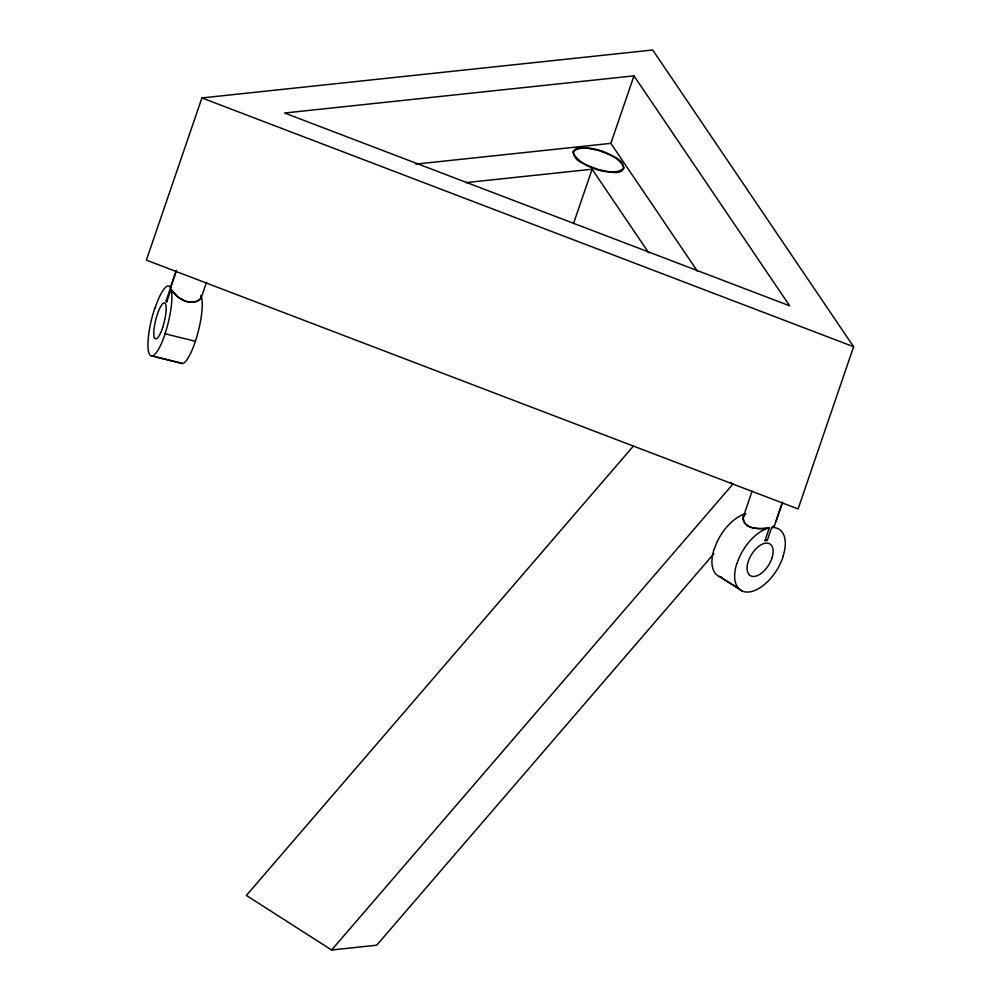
<?xml version="1.0" encoding="UTF-8"?>
<svg xmlns="http://www.w3.org/2000/svg" width="1000" height="1000" viewBox="0 0 1000 1000"><rect width="100%" height="100%" fill="white"/><g stroke="black" fill="none" stroke-linecap="round" stroke-linejoin="round"><path stroke-width="1.5" d="M782.55 502.113L774.112 526.788L771.637 527.675L767.337 540.237A16.188 5.487 19.1 0 1 766.85 540.35L765.013 540.5L769.287 528.013C760.212 529.325 742.138 529.712 743.388 516.562L752.1 491.15M774.137 526.675L771.637 527.675M743.075 517.888L744.438 514.888M176.438 270.238L166.275 300.425L166.762 301.85L171.062 289.275L177.525 296.675L185.4 301.238L190.725 302.25L195.662 301.688L199.838 299.6L201.4 296.775L200.588 299.125M201.912 97.938L146.375 260.138L798.088 508.938L853.625 346.75L652.725 50L201.912 97.938L853.625 346.75M171.238 285.438L176.088 271.262M200.613 296.212L200.888 295.438M200.688 298.663A15.5 6.088 -3.6 0 0 201.038 298.125L206.55 282.238M573.525 223.512L592.125 169.213L465.887 182.638M697.463 271.275L610.862 143.363L633.975 75.85L284.6 113.012L789.675 305.825L633.975 75.85M775.888 521.587L781.675 504.688M201.2 297.85L201.4 296.775A35.763 8.5 -76.1 0 1 195.362 341.275A35.763 8.413 -76.1 0 1 180.287 362.612M171.5 286.925L170.55 287.938M743.388 516.562L744.6 514.738M170.575 287.362L171.4 286.925M200.712 298.675L198.225 300.675M633.4 446.062L246.375 895.45L331.637 950L376.712 945.2L713.838 553.763M331.637 950L732.925 484.062L730.3 482.375M745.487 514.062L744.938 514.438L745.7 513.95M197.362 301.087C187.2 305.15 176.262 297.85 171.062 289.275A35.763 8.5 -76.1 0 1 165.025 333.775L195.387 341.312M769.287 528.013C760.325 528.888 745.462 530.237 743.037 518.825M415.75 164.112L610.862 143.363M586.075 148.05C568.575 144.512 570.825 159.388 584.25 163.837M610.9 172.013C628.4 175.55 626.15 160.662 612.725 156.213M586.65 148.1L598.438 150.45L610.037 154.85M610.325 171.95L598.538 169.6L586.938 165.2M151.775 355.887L182.113 363.375M155.562 356.887L179.5 362.8M610.575 155.113L612.188 155.938M586.4 164.938L584.788 164.125M719.362 576.35L742.075 590.788M721.4 577.725L737.613 588.05M592.125 169.213L648.675 252.75M166.575 301.488L166.275 300.425L166.762 301.85A16.225 5.45 19.1 0 1 166.588 301.488M783.25 556.237A35.737 19.575 -57.5 0 1 749.788 591.875A35.737 19.575 -57.5 0 1 736.888 563.325M771.688 527.537A35.775 19.6 -57.5 0 1 783.037 556.275M721.688 577.337A35.763 19.587 -57.5 0 1 714.175 548.875M737.138 563.288A35.812 19.613 -57.5 0 1 769.325 527.888M714.438 548.837A35.812 19.613 -57.5 0 1 745.713 513.675M742.962 518.812A17.325 9.8 21.2 0 1 743.025 517.875M165.075 333.888A35.737 8.5 -76.1 0 1 149.113 353.575A35.737 8.5 -76.1 0 1 154.863 308.012M154.987 308.312A35.812 8.4 -76.1 0 1 170.6 287.812M162.575 327.625A18.487 4.4 -76.1 0 0 165.6 304.088A18.525 4.4 -76.1 0 0 157.363 314.337A18.487 4.4 -76.1 0 0 154.35 337.837M162.763 327.413A18.525 4.4 -76.1 0 1 154.525 337.675M198.025 300.575A16.962 8.088 8.5 0 1 197.15 300.975M572.863 151.938C577.825 166.213 612.625 178.7 624.113 168.113C619.15 153.85 584.35 141.363 572.863 151.938M767.337 540.237L765.013 540.5L767.337 540.237M773.637 525.938L774.112 526.5L773.637 525.938M771.963 557.962A18.487 10.125 -57.5 0 0 765.425 543.162A18.525 10.15 -57.5 0 0 748.213 561.587A18.487 10.125 -57.5 0 0 754.762 576.388A18.525 10.15 -57.5 0 0 771.963 557.962"/></g></svg>
